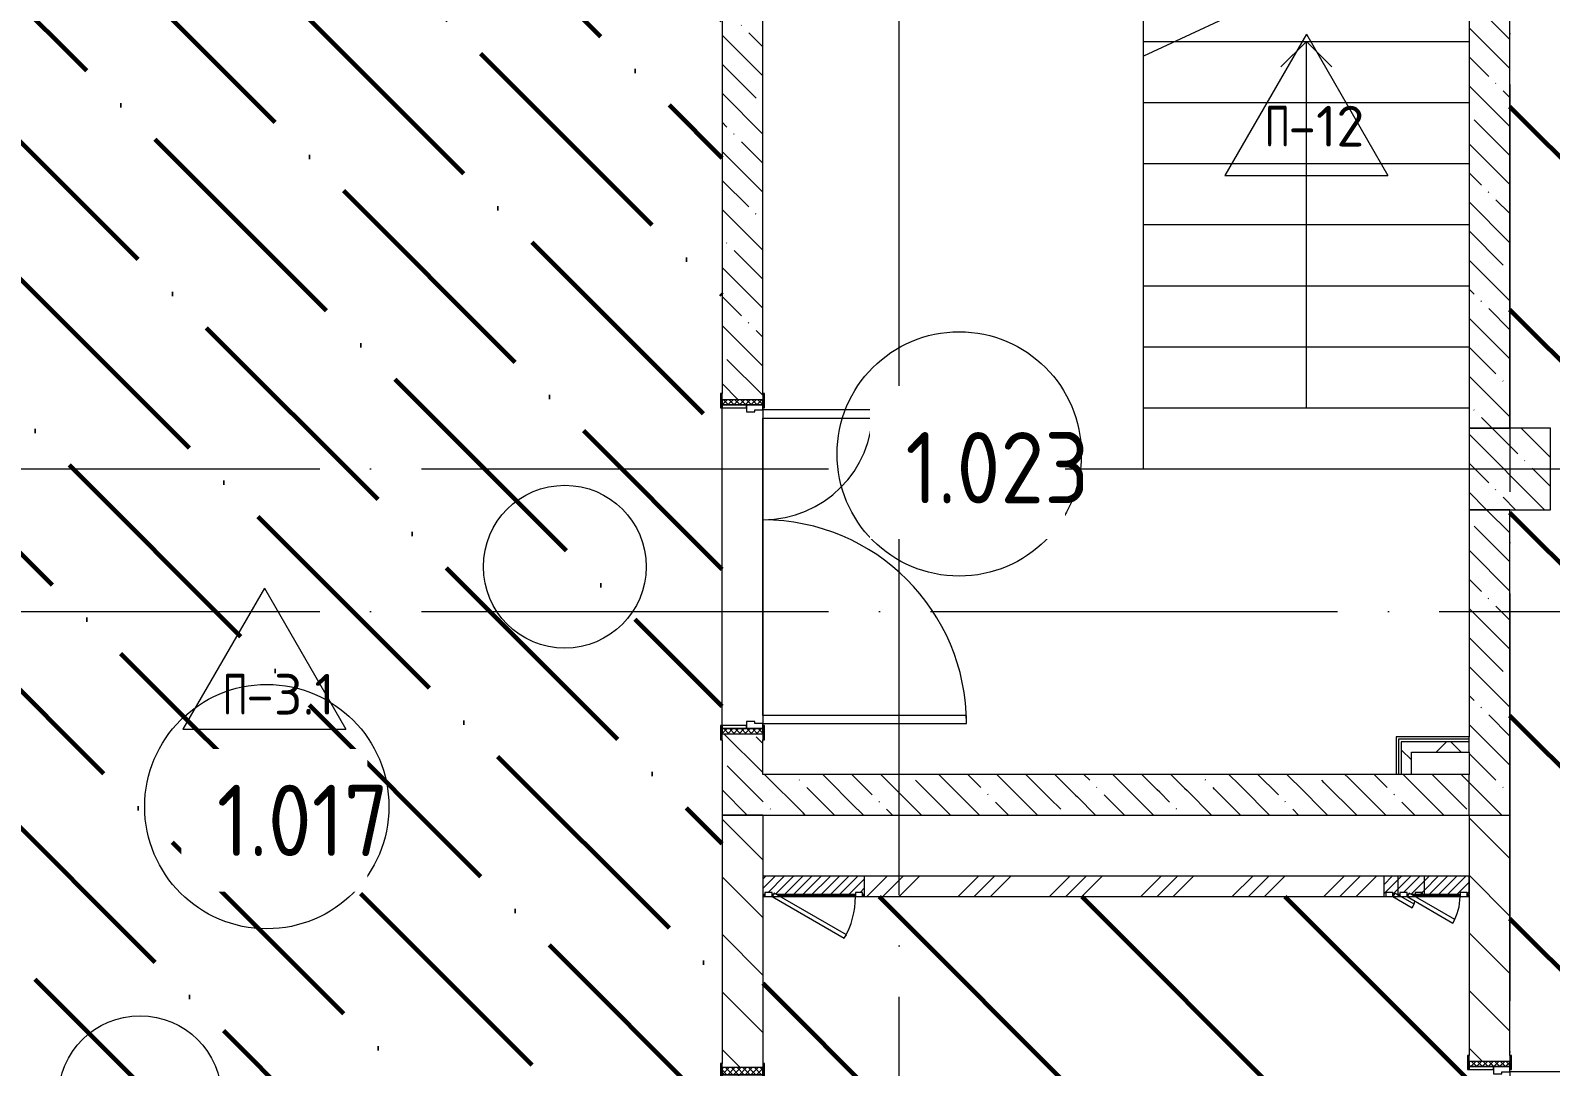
# Model space of a CAD drawing. Header units: millimetres. Extents: x -68946 to 288321, y -402657 to 324925.
# Drawn here: x 82819 to 90288, y 48740 to 53829 of the extents above; entities that cross this region are included whole.
import ezdxf

# ---------------------------------------------------------------- set-up
doc = ezdxf.new("R2010")
doc.units = ezdxf.units.MM
doc.linetypes.add('ADSK_Линия сетки', pattern=[2500, 2000, -250, 0, -250])
for name, color, linetype, lineweight in [('3.4) ПТ-2.15    4 вып', 200, 'Continuous', 60), ('3.4) ПТ-2.16    4 вып', 114, 'Continuous', 60), ('A-AREA-____-IDEN', 250, 'Continuous', 9), ('A-DETL-GENF-OTLN', 250, 'Continuous', 5), ('A-DOOR-____-IDEN', 31, 'Continuous', 9), ('A-DOOR-____-MCUT', 250, 'Continuous', 5), ('A-DOOR-____-OTLN', 250, 'Continuous', 5), ('A-DOOR-FRAM-MCUT', 31, 'Continuous', 5), ('A-DOOR-FRAM-OTLN', 31, 'Continuous', 5), ('A-FLOR-____-IDEN', 11, 'Continuous', 9), ('A-FLOR-____-OTLN', 192, 'Continuous', 9), ('A-GENM-____-MCUT', 250, 'Continuous', 25), ('A-GENM-____-OTLN', 250, 'Continuous', 9), ('A-ROOF-___-IDEN', 132, 'Continuous', 9), ('A-ROOF-____-OTLN', 132, 'Continuous', 5), ('A-WALL-____-MCUT', 250, 'Continuous', 13), ('A-WALL-____-PATT', 250, 'Continuous', 13), ('A-WALL-FNSH-MCUT', 250, 'Continuous', 13), ('I-WALL-____-OTLN', 250, 'Continuous', 9), ('S-COLS-____-MCUT', 250, 'Continuous', 25), ('S-COLS-____-OTLN', 250, 'Continuous', 9), ('S-GRID-____-OTLN', 250, 'Continuous', 9), ('S-STRS-____-MBND', 250, 'Continuous', 5), ('S-STRS-____-OTLN', 250, 'Continuous', 5)]:
    doc.layers.add(name, color=color, linetype=linetype, lineweight=lineweight)
doc.styles.add('ISOCPEUR_1', font='isocpeur.ttf', dxfattribs={"width": 0.9, "height": 250})
doc.styles.add('ISOCPEUR_2', font='isocpeur.ttf', dxfattribs={"height": 160})
pattern_1 = [(135, (12287.91, -0.0006), (-141.42136, -141.42136), [])]
pattern_2 = [(135, (12287.91, -0.0006), (-142.5612, -142.5612), []), (135, (12430.48, -0.0006), (-142.5612, -142.5612), [252.016, -50.403, 3.353, -47.05])]
pattern_3 = [(45, (12287.91, -0.0006), (-141.42136, 141.42136), []), (135, (12287.91, -0.0006), (-141.42136, -141.42136), [])]
pattern_4 = [(45, (125, 0), (-22.6274, 22.6274), [])]

# ---------------------------------------------------------------- blocks, each defined once
blk = doc.blocks.new('Дверь_СКБ_2Ст_Внутренняя1 - Н_Д-9_1700x2100h_Умывальные-42040164-АР1_Маркировочный план 1 этажа С2и3')
at = {"layer": 'A-DOOR-____-OTLN'}
h = blk.add_hatch(dxfattribs=at)
h.set_pattern_fill('FP_24', color=256, style=0, pattern_type=2)
h.set_pattern_definition([(135, (1491.41, 164.685), (-14.14214, -14.14214), []), (225, (1491.41, 164.685), (14.14214, -14.14214), [])])
h.paths.add_polyline_path([(797.5, -100), (832.5, -100), (832.5, 100), (797.5, 100), (797.5, 25.4)])
at = {"layer": 'A-DOOR-FRAM-OTLN'}
h = blk.add_hatch(dxfattribs=at)
h.set_pattern_fill('FP_25', color=256, style=0, pattern_type=2)
h.set_pattern_definition([(45, (-631.384, 164.685), (-14.1421, 14.1421), []), (135, (-631.384, 164.685), (-14.1421, -14.1421), [])])
h.paths.add_polyline_path([(-807.5, 100), (-807.5, -100), (-772.5, -100), (-772.5, 100)])
at = {"layer": 'A-DOOR-____-MCUT'}
for p, q in [((772.5, 1100), (732.5, 1100)), ((732.5, 1100), (732.5, 100)), ((772.5, 100), (772.5, 1100)), ((-747.5, 620), (-747.5, 100)), ((-707.5, 620), (-747.5, 620)), ((-707.5, 100), (-707.5, 620)), ((-747.5, 100), (-707.5, 100)), ((732.5, 100), (772.5, 100))]:
    blk.add_line(p, q, dxfattribs=at)
at = {"layer": 'A-DOOR-____-OTLN'}
for centre, radius, start, end in [((772.5, 100), 1000, 90, 180), ((-747.5, 100), 520, 0, 90)]:
    blk.add_arc(centre, radius, start, end, dxfattribs=at)
at = {"layer": 'A-DOOR-FRAM-MCUT'}
for p, q in [((-757.5, 108), (-827.5, 108)), ((-827.5, 108), (-827.5, 100)), ((-827.5, 100), (-757.5, 100)), ((-772.5, 100), (-807.5, 100)), ((-807.5, 100), (-807.5, -100)), ((-747.5, 100), (-772.5, 100)), ((-772.5, 100), (-772.5, 20)), ((-772.5, -100), (-772.5, 100)), ((-757.5, 100), (-772.5, 100)), ((-772.5, 100), (-772.5, 99)), ((-772.5, 99), (-757.5, 99)), ((-757.5, 100), (-757.5, 108)), ((-757.5, 99), (-757.5, 100)), ((-747.5, 60), (-747.5, 100)), ((772.5, 100), (772.5, 60)), ((797.5, 100), (772.5, 100)), ((852.5, 108), (782.5, 108)), ((782.5, 108), (782.5, 100)), ((797.5, 100), (782.5, 100)), ((782.5, 100), (782.5, 99)), ((782.5, 100), (852.5, 100)), ((782.5, 99), (797.5, 99)), ((797.5, 20), (797.5, 100)), ((832.5, 100), (797.5, 100)), ((797.5, 100), (797.5, -100)), ((797.5, 99), (797.5, 100)), ((832.5, -100), (832.5, 100)), ((852.5, 100), (852.5, 108)), ((-772.5, 20), (-737.5, 20)), ((-757.5, 20), (-772.5, 20)), ((-772.5, 20), (-772.5, -100)), ((-757.5, -100), (-757.5, 20)), ((-737.5, 60), (-747.5, 60)), ((-737.5, 20), (-737.5, 60)), ((772.5, 60), (762.5, 60)), ((762.5, 60), (762.5, 20)), ((762.5, 20), (797.5, 20)), ((797.5, 20), (782.5, 20)), ((782.5, 20), (782.5, -100)), ((797.5, -100), (797.5, 20)), ((-757.5, -100), (-827.5, -100)), ((-827.5, -100), (-827.5, -108)), ((-827.5, -108), (-757.5, -108)), ((-807.5, -100), (-772.5, -100)), ((-772.5, -100), (-757.5, -100)), ((-757.5, -108), (-757.5, -100)), ((782.5, -100), (797.5, -100)), ((852.5, -100), (782.5, -100)), ((782.5, -100), (782.5, -108)), ((782.5, -108), (852.5, -108)), ((797.5, -100), (832.5, -100)), ((852.5, -108), (852.5, -100))]:
    blk.add_line(p, q, dxfattribs=at)
blk = doc.blocks.new('Дверь_СКБ_2Ст_Внутренняя1 - Н_ВВ-6_1700x2100h_Обеденный зал-42039571-АР1_Маркировочный план 1 этажа С2и3')
at = {"layer": 'A-DOOR-____-OTLN'}
h = blk.add_hatch(dxfattribs=at)
h.set_pattern_fill('FP_46', color=256, style=0, pattern_type=2)
h.set_pattern_definition([(135, (1451.41, 164.685), (-14.14214, -14.14214), []), (225, (1451.41, 164.685), (14.14214, -14.14214), [])])
h.paths.add_polyline_path([(862.5, -100), (862.5, 100), (837.5, 100), (837.5, -100)])
at = {"layer": 'A-DOOR-FRAM-OTLN'}
h = blk.add_hatch(dxfattribs=at)
h.set_pattern_fill('FP_47', color=256, style=0, pattern_type=2)
h.set_pattern_definition([(45, (-671.384, 164.685), (-14.1421, 14.1421), []), (135, (-671.384, 164.685), (-14.1421, -14.1421), [])])
h.paths.add_polyline_path([(-812.5, -100), (-812.5, 100), (-837.5, 100), (-837.5, -100)])
at = {"layer": 'A-DOOR-____-MCUT'}
for p, q in [((-787.5, 1100), (-787.5, 100)), ((-747.5, 1100), (-787.5, 1100)), ((-747.5, 100), (-747.5, 1100)), ((812.5, 700), (772.5, 700)), ((772.5, 700), (772.5, 100)), ((812.5, 100), (812.5, 700)), ((-787.5, 100), (-747.5, 100)), ((772.5, 100), (812.5, 100))]:
    blk.add_line(p, q, dxfattribs=at)
at = {"layer": 'A-DOOR-____-OTLN'}
for centre, radius, start, end in [((-787.5, 100), 1000, 0, 90), ((812.5, 100), 600, 90, 180)]:
    blk.add_arc(centre, radius, start, end, dxfattribs=at)
at = {"layer": 'A-DOOR-FRAM-MCUT'}
for p, q in [((-797.5, 108), (-867.5, 108)), ((-867.5, 108), (-867.5, 100)), ((-867.5, 100), (-797.5, 100)), ((-812.5, 100), (-837.5, 100)), ((-837.5, 100), (-837.5, -100)), ((-787.5, 100), (-812.5, 100)), ((-812.5, 100), (-812.5, 20)), ((-812.5, -100), (-812.5, 100)), ((-797.5, 100), (-812.5, 100)), ((-812.5, 100), (-812.5, 99)), ((-812.5, 99), (-797.5, 99)), ((-797.5, 100), (-797.5, 108)), ((-797.5, 99), (-797.5, 100)), ((-787.5, 60), (-787.5, 100)), ((812.5, 100), (812.5, 60)), ((837.5, 100), (812.5, 100)), ((892.5, 108), (822.5, 108)), ((822.5, 108), (822.5, 100)), ((837.5, 100), (822.5, 100)), ((822.5, 100), (822.5, 99)), ((822.5, 100), (892.5, 100)), ((822.5, 99), (837.5, 99)), ((837.5, 20), (837.5, 100)), ((862.5, 100), (837.5, 100)), ((837.5, 100), (837.5, -100)), ((837.5, 99), (837.5, 100)), ((862.5, -100), (862.5, 100)), ((892.5, 100), (892.5, 108)), ((-812.5, 20), (-777.5, 20)), ((-797.5, 20), (-812.5, 20)), ((-812.5, 20), (-812.5, -100)), ((-797.5, -100), (-797.5, 20)), ((-777.5, 60), (-787.5, 60)), ((-777.5, 20), (-777.5, 60)), ((812.5, 60), (802.5, 60)), ((802.5, 60), (802.5, 20)), ((802.5, 20), (837.5, 20)), ((837.5, 20), (822.5, 20)), ((822.5, 20), (822.5, -100)), ((837.5, -100), (837.5, 20)), ((-797.5, -100), (-867.5, -100)), ((-867.5, -100), (-867.5, -108)), ((-867.5, -108), (-797.5, -108)), ((-837.5, -100), (-812.5, -100)), ((-812.5, -100), (-797.5, -100)), ((-797.5, -108), (-797.5, -100)), ((822.5, -100), (837.5, -100)), ((892.5, -100), (822.5, -100)), ((822.5, -100), (822.5, -108)), ((822.5, -108), (892.5, -108)), ((837.5, -100), (862.5, -100)), ((892.5, -108), (892.5, -100))]:
    blk.add_line(p, q, dxfattribs=at)
blk = doc.blocks.new('Дверь_СКБ_2Ст_Внутренняя1 - Н_Д-1л_1640x2100h_ЛК-42643562-АР1_Маркировочный план 1 этажа С2и3')
at = {"layer": 'A-DOOR-____-OTLN'}
h = blk.add_hatch(dxfattribs=at)
h.set_pattern_fill('FP_48', color=256, style=0, pattern_type=2)
h.set_pattern_definition([(135, (1481.41, 164.685), (-14.14214, -14.14214), []), (225, (1481.41, 164.685), (14.14214, -14.14214), [])])
h.paths.add_polyline_path([(832.5, 100), (807.5, 100), (807.5, -100), (832.5, -100)])
at = {"layer": 'A-DOOR-FRAM-OTLN'}
h = blk.add_hatch(dxfattribs=at)
h.set_pattern_fill('FP_49', color=256, style=0, pattern_type=2)
h.set_pattern_definition([(45, (-641.384, 164.685), (-14.1421, 14.1421), []), (135, (-641.384, 164.685), (-14.1421, -14.1421), [])])
h.paths.add_polyline_path([(-782.5, -100), (-782.5, 100), (-807.5, 100), (-807.5, -100), (-792.5, -100)])
at = {"layer": 'A-DOOR-____-MCUT'}
for p, q in [((782.5, 1100), (742.5, 1100)), ((742.5, 1100), (742.5, 100)), ((782.5, 100), (782.5, 1100)), ((-757.5, 640), (-757.5, 100)), ((-717.5, 640), (-757.5, 640)), ((-717.5, 100), (-717.5, 640)), ((-757.5, 100), (-717.5, 100)), ((742.5, 100), (782.5, 100))]:
    blk.add_line(p, q, dxfattribs=at)
at = {"layer": 'A-DOOR-____-OTLN'}
for centre, radius, start, end in [((782.5, 100), 1000, 90, 180), ((-757.5, 100), 540, 0, 90)]:
    blk.add_arc(centre, radius, start, end, dxfattribs=at)
at = {"layer": 'A-DOOR-FRAM-MCUT'}
for p, q in [((-767.5, 108), (-837.5, 108)), ((-837.5, 108), (-837.5, 100)), ((-837.5, 100), (-767.5, 100)), ((-782.5, 100), (-807.5, 100)), ((-807.5, 100), (-807.5, -100)), ((-757.5, 100), (-782.5, 100)), ((-782.5, 100), (-782.5, 20)), ((-782.5, -100), (-782.5, 100)), ((-767.5, 100), (-782.5, 100)), ((-782.5, 100), (-782.5, 99)), ((-782.5, 99), (-767.5, 99)), ((-767.5, 100), (-767.5, 108)), ((-767.5, 99), (-767.5, 100)), ((-757.5, 60), (-757.5, 100)), ((782.5, 100), (782.5, 60)), ((807.5, 100), (782.5, 100)), ((862.5, 108), (792.5, 108)), ((792.5, 108), (792.5, 100)), ((807.5, 100), (792.5, 100)), ((792.5, 100), (792.5, 99)), ((792.5, 100), (862.5, 100)), ((792.5, 99), (807.5, 99)), ((807.5, 20), (807.5, 100)), ((832.5, 100), (807.5, 100)), ((807.5, 100), (807.5, -100)), ((807.5, 99), (807.5, 100)), ((832.5, -100), (832.5, 100)), ((862.5, 100), (862.5, 108)), ((-782.5, 20), (-747.5, 20)), ((-767.5, 20), (-782.5, 20)), ((-782.5, 20), (-782.5, -100)), ((-767.5, -100), (-767.5, 20)), ((-747.5, 60), (-757.5, 60)), ((-747.5, 20), (-747.5, 60)), ((782.5, 60), (772.5, 60)), ((772.5, 60), (772.5, 20)), ((772.5, 20), (807.5, 20)), ((807.5, 20), (792.5, 20)), ((792.5, 20), (792.5, -100)), ((807.5, -100), (807.5, 20)), ((-767.5, -100), (-837.5, -100)), ((-837.5, -100), (-837.5, -108)), ((-837.5, -108), (-767.5, -108)), ((-807.5, -100), (-782.5, -100)), ((-782.5, -100), (-767.5, -100)), ((-767.5, -108), (-767.5, -100)), ((792.5, -100), (807.5, -100)), ((862.5, -100), (792.5, -100)), ((792.5, -100), (792.5, -108)), ((792.5, -108), (862.5, -108)), ((807.5, -100), (832.5, -100)), ((862.5, -108), (862.5, -100))]:
    blk.add_line(p, q, dxfattribs=at)
blk = doc.blocks.new('АР_Люк - ЛРС_ВК_200х200_внутренний_RAL 9006-42718871-АР1_Маркировочный план 1 этажа С2и3')
at = {"layer": 'A-DOOR-____-OTLN'}
h = blk.add_hatch(dxfattribs=at)
h.set_pattern_fill('FP_148', color=256, style=0, pattern_type=2)
h.set_pattern_definition(pattern_4)
h.paths.add_polyline_path([(110, 50), (106, 43), (110, 43)])
h.paths.add_polyline_path([(70, 50), (70, 43), (82.1, 43), (74.7, 47.3)])
h.paths.add_polyline_path([(180, 50), (170, 32.7), (155, 40), (145, 40), (145, 30), (110, 30), (110, 40), (104.2, 40), (100, 32.7), (87.3, 40), (70, 40), (70, 30), (35, 30), (35, 40), (25, 40), (25, -50), (225, -50), (225, 50), (215, 50), (215, 30), (180, 30), (180, 49)])
h.paths.add_polyline_path([(35, 50), (25, 50), (25, 43), (35, 43)])
h.paths.add_polyline_path([(145, 47.1), (145, 43), (152.1, 43)])
at = {"layer": 'A-DETL-GENF-OTLN', "lineweight": 5}
for p, q in [((70, 50), (25, 50)), ((25, 50), (25, 43)), ((25, 40), (25, -50)), ((155, 50), (145, 50)), ((225, 50), (155, 50)), ((225, -50), (225, 50)), ((25, -50), (155, -50)), ((155, -50), (225, -50))]:
    blk.add_line(p, q, dxfattribs=at)
at = {"layer": 'A-DOOR-____-MCUT', "lineweight": 5}
for p, q in [((84.7, 105), (74.7, 87.7)), ((74.7, 87.7), (140, 50)), ((180, 50), (84.7, 105)), ((70, 50), (35, 50)), ((35, 50), (35, 43)), ((35, 40), (35, 30)), ((35, 30), (70, 30)), ((70, 43), (70, 50)), ((70, 30), (70, 40)), ((145, 47.1), (152.1, 43)), ((155, 41.3), (170, 32.7)), ((170, 32.7), (180, 50)), ((215, 50), (180, 50)), ((180, 50), (180, 30)), ((180, 30), (215, 30)), ((215, 30), (215, 50))]:
    blk.add_line(p, q, dxfattribs=at)
blk.add_arc((180, 50), 110, 150, 168.69201, dxfattribs=at)
at = {"layer": 'A-DOOR-____-OTLN'}
blk.add_line((180, 50), (84.7, 105), dxfattribs=at)
blk = doc.blocks.new('АР_Люк - ЛРС_ВК_500х400_наружный_NCS S 1000-N-42722041-АР1_Маркировочный план 1 этажа С2и3')
at = {"layer": 'A-DOOR-____-OTLN'}
h = blk.add_hatch(dxfattribs=at)
h.set_pattern_fill('FP_148', color=256, style=0, pattern_type=2)
h.set_pattern_definition(pattern_4)
h.paths.add_polyline_path([(-125, 50), (-125, -50), (375, -50), (375, 50), (365, 50), (365, 30), (330, 30), (330, 50), (320, 32.7), (290, 50), (-80, 50), (-80, 30), (-115, 30), (-115, 50), (-119.6, 50)])
at = {"layer": 'A-DETL-GENF-OTLN', "lineweight": 5}
for p, q in [((375, 50), (-125, 50)), ((-125, 50), (-125, -50)), ((375, -50), (375, 50)), ((-125, -50), (375, -50))]:
    blk.add_line(p, q, dxfattribs=at)
at = {"layer": 'A-DOOR-____-MCUT', "lineweight": 5}
for p, q in [((-25.1, 255), (-35.1, 237.7)), ((-35.1, 237.7), (320, 32.7)), ((330, 50), (-25.1, 255)), ((-80, 50), (-115, 50)), ((-115, 50), (-115, 30)), ((-115, 30), (-80, 30)), ((-80, 30), (-80, 50)), ((320, 32.7), (330, 50)), ((365, 50), (330, 50)), ((330, 50), (330, 30)), ((330, 30), (365, 30)), ((365, 30), (365, 50))]:
    blk.add_line(p, q, dxfattribs=at)
blk.add_arc((330, 50), 410, 150, 180, dxfattribs=at)
at = {"layer": 'A-DOOR-____-OTLN'}
blk.add_line((330, 50), (-25.1, 255), dxfattribs=at)
blk = doc.blocks.new('ASML_АР_Отделка Люка - ВО Отделка люков_Грунтовка 0_Шпатлевка 0_Окраска 0_0-42722003-АР1_Маркировочный план 1 этажа С2и3')
at = {"layer": 'A-GENM-____-MCUT', "lineweight": 5}
for p, q in [((-240, 3), (-250, 3)), ((-250, 3), (-250, 0)), ((177.1, 3), (-205, 3)), ((205, 3), (201, 3)), ((250, 3), (240, 3)), ((250, 0), (250, 3)), ((-250, 0), (-240, 0)), ((-205, 0), (182.3, 0)), ((199.2, 0), (205, 0)), ((240, 0), (250, 0))]:
    blk.add_line(p, q, dxfattribs=at)
blk = doc.blocks.new('АР_Люк - ЛРС_ВК_350х400_наружный_NCS S 1000-N-V131-АР1_Маркировочный план 1 этажа С2и3')
at = {"layer": 'A-DOOR-____-OTLN'}
h = blk.add_hatch(dxfattribs=at)
h.set_pattern_fill('FP_148', color=256, style=0, pattern_type=2)
h.set_pattern_definition(pattern_4)
h.paths.add_polyline_path([(170, 50), (-5, 50), (-5, 30), (-40, 30), (-40, 50), (-50, 50), (-50, -50), (170, -50), (170, 40), (180, 40), (180, 30), (215, 30), (215, 40), (232.3, 40), (227.1, 43), (215, 43), (215, 50), (180, 50), (180, 43), (170, 43)])
h.paths.add_polyline_path([(300, 50), (290, 50), (290, 47.1), (297.1, 43), (290, 43), (290, 40), (300, 40), (300, 43)])
h.paths.add_polyline_path([(251, 43), (249.2, 40), (255, 40), (255, 43)])
at = {"layer": 'A-DETL-GENF-OTLN', "lineweight": 5}
for p, q in [((300, 50), (-50, 50)), ((-50, 50), (-50, -50)), ((300, -50), (300, 50)), ((-50, -50), (300, -50))]:
    blk.add_line(p, q, dxfattribs=at)
at = {"layer": 'A-DOOR-____-MCUT', "lineweight": 5}
for p, q in [((29.8, 180), (19.8, 162.7)), ((19.8, 162.7), (245, 32.7)), ((255, 50), (29.8, 180)), ((-5, 50), (-40, 50)), ((-40, 50), (-40, 30)), ((-40, 30), (-5, 30)), ((-5, 30), (-5, 50)), ((245, 32.7), (255, 50)), ((290, 50), (255, 50)), ((255, 50), (255, 30)), ((255, 30), (290, 30)), ((290, 30), (290, 50))]:
    blk.add_line(p, q, dxfattribs=at)
blk.add_arc((255, 50), 260, 150, 180, dxfattribs=at)
at = {"layer": 'A-DOOR-____-OTLN'}
blk.add_line((255, 50), (29.8, 180), dxfattribs=at)
blk = doc.blocks.new('ASML_АР_Отделка Люка - ВО Отделка люков_Грунтовка 0_Шпатлевка 0_Окраска 0_0-42723977-АР1_Маркировочный план 1 этажа С2и3')
at = {"layer": 'A-GENM-____-MCUT', "lineweight": 5}
for p, q in [((-165, 3), (-175, 3)), ((-175, 3), (-175, 0)), ((102.1, 3), (-130, 3)), ((130, 3), (126, 3)), ((175, 3), (165, 3)), ((175, 0), (175, 3)), ((-175, 0), (-165, 0)), ((-130, 0), (107.3, 0)), ((124.2, 0), (130, 0)), ((165, 0), (175, 0))]:
    blk.add_line(p, q, dxfattribs=at)
blk = doc.blocks.new('AAR_СКБ_Марка_Помещения_мал - Номер-28977439-АР1_Маркировочный план 1 этажа С2и3')
at = {"layer": 'A-AREA-____-IDEN'}
blk.add_circle((-0.028, 0), 3, dxfattribs=at)
blk = doc.blocks.new('AAR_СКБ_Марка_Перекрытия - Марка пола-17325028-АР1_Маркировочный план 1 этажа С2и3')
at = {"layer": 'A-FLOR-____-IDEN'}
for p, q in [((0, 6.932), (-4.002, 0)), ((0, 6.932), (4.002, 0)), ((-4.002, 0), (4.002, 0))]:
    blk.add_line(p, q, dxfattribs=at)
blk = doc.blocks.new('ADSK_Марка_Дверь - Типоразмер_ADSK_Марка-30565456-АР1_Маркировочный план 1 этажа С2и3')
at = {"layer": 'A-DOOR-____-IDEN'}
blk.add_circle((0, 0), 4, dxfattribs=at)
blk = doc.blocks.new('ADSK_Марка_отделка-ступеней - Типоразмер_ADSK_Марка-39154903-АР1_Маркировочный план 1 этажа С2и3')
at = {"layer": 'A-ROOF-___-IDEN'}
for p, q in [((0, 6.225), (-4.002, -0.707)), ((0, 6.225), (4.002, -0.707)), ((-4.002, -0.707), (4.002, -0.707))]:
    blk.add_line(p, q, dxfattribs=at)

msp = doc.modelspace()

# ---------------------------------------------------------------- hatches: boundary and pattern name
at = {"layer": '3.4) ПТ-2.15    4 вып'}
h = msp.add_hatch(dxfattribs=at)
h.set_pattern_fill('ANSI36', color=256, scale=150, angle=90)
h.paths.add_polyline_path([(86217.9138, 45904.9403), (81787.9138, 45904.9403), (81787.9138, 55374.9994), (86217.9138, 55374.9994)])
at = {"layer": '3.4) ПТ-2.16    4 вып'}
h = msp.add_hatch(dxfattribs=at)
h.set_pattern_fill('ANSI31', color=256, scale=222, angle=90)
h.paths.add_polyline_path([(105437.8919, 58775), (100137.8919, 58775), (100137.8919, 58275), (99637.8919, 58275), (99637.8919, 58775), (94337.8919, 58775), (94337.8919, 58275), (94037.9138, 58275), (94037.9138, 57375), (91337.8919, 57375), (91337.8919, 56475), (90087.8919, 56475), (90087.8919, 40174.9994), (105437.8919, 40174.9994), (105437.8919, 48044.9994), (108107.9138, 48044.9994), (108107.9138, 49287.2007), (105437.8919, 49287.2007)])
h.paths.add_polyline_path([(97637.8919, 51874.9994), (98037.8919, 51874.9994), (98037.8919, 51474.9994), (97637.8919, 51474.9994)], flags=16)
h.paths.add_polyline_path([(97637.8919, 45724.9994), (98037.8919, 45724.9994), (98037.8919, 45324.9994), (97637.8919, 45324.9994)], flags=16)
h = msp.add_hatch(dxfattribs=at)
h.set_pattern_fill('ANSI31', color=256, scale=222, angle=90)
h.paths.add_polyline_path([(89887.8919, 49575), (86417.9138, 49575), (86417.9138, 46254.9403), (89887.8919, 46254.9403)])
at = {"layer": 'A-WALL-____-PATT', "lineweight": 15, "true_color": 0x000000}
h = msp.add_hatch(dxfattribs=at)
h.set_pattern_fill('FP_1', color=18, style=0, pattern_type=2)
h.set_pattern_definition(pattern_2)
h.paths.add_polyline_path([(89887.8919, 50175), (90087.8919, 50175), (90087.8919, 51474.9994), (89887.8919, 51474.9994), (89887.8919, 50284.9403)])
h.paths.add_polyline_path([(89887.8919, 51874.9994), (90087.8919, 51874.9994), (90087.8919, 58325), (89887.8919, 58325), (89887.8919, 52000)])
h = msp.add_hatch(dxfattribs=at)
h.set_pattern_fill('FP_1', color=18, style=0, pattern_type=2)
h.set_pattern_definition(pattern_2)
h.paths.add_polyline_path([(86217.9735, 49975), (86417.9138, 49975), (86417.9138, 50375), (86217.9138, 50375), (86217.9138, 49975)])
h.paths.add_polyline_path([(86417.9138, 52015), (86417.9138, 53974.9403), (86217.9138, 53974.9403), (86217.9138, 52015)])
h = msp.add_hatch(dxfattribs=at)
h.set_pattern_fill('FP_83', color=18, style=0, pattern_type=2)
h.set_pattern_definition(pattern_3)
h.paths.add_polyline_path([(89603.9791, 50175), (89603.9791, 50334.9403), (89553.9791, 50334.9403), (89553.9791, 50175)])
h = msp.add_hatch(dxfattribs=at)
h.set_pattern_fill('FP_83', color=18, style=0, pattern_type=2)
h.set_pattern_definition(pattern_3)
h.paths.add_polyline_path([(89777.9516, 50284.9403), (89887.8919, 50284.9403), (89887.8919, 50334.9403), (89603.9791, 50334.9403), (89603.9791, 50284.9403)])
h = msp.add_hatch(dxfattribs=at)
h.set_pattern_fill('FP_1', color=18, style=0, pattern_type=2)
h.set_pattern_definition(pattern_2)
h.paths.add_polyline_path([(88475.5822, 49975), (90087.8919, 49975), (90087.8919, 50175), (86417.9138, 50174.9403), (86417.9138, 49975), (88001.6092, 49975)])
h.paths.add_polyline_path([(86426.8871, 49975.5172), (89528.9791, 50174.9403), (89562.5258, 50156.2468), (86847.205, 49999.7432)])
h = msp.add_hatch(dxfattribs=at)
h.set_pattern_fill('FP_1', color=18, style=0, pattern_type=2)
h.set_pattern_definition(pattern_2)
h.paths.add_polyline_path([(86426.8871, 49975.5172), (89562.5258, 50156.2468), (89528.9791, 50174.9403), (86846.7795, 50002.5107)])
h = msp.add_hatch(dxfattribs=at)
h.set_pattern_fill('FP_2', color=18, style=0, pattern_type=2)
h.set_pattern_definition(pattern_1)
h.paths.add_polyline_path([(86217.9138, 45905), (86417.9138, 45905), (86417.9138, 47094.9994), (86217.9138, 47094.9994), (86217.9138, 46254.9403)])
h.paths.add_polyline_path([(86217.9138, 48734.9994), (86417.9138, 48734.9994), (86417.9138, 49975), (86217.9138, 49974.9403), (86217.9138, 48754.9994)])
h = msp.add_hatch(dxfattribs=at)
h.set_pattern_fill('FP_2', color=18, style=0, pattern_type=2)
h.set_pattern_definition(pattern_1)
h.paths.add_polyline_path([(89887.8919, 45905), (90087.8919, 45905), (90087.8919, 47064.9994), (89887.8919, 47064.9994), (89887.8919, 46154.9403)])
h.paths.add_polyline_path([(90087.8919, 48764.9994), (90087.8919, 49975), (89887.8919, 49974.9403), (89887.8919, 48764.9994)])
h = msp.add_hatch(dxfattribs=at)
h.set_pattern_fill('FP_5', color=18, style=0, pattern_type=2)
h.set_pattern_definition([(45, (12287.9, -0.0006), (-224.5064, 224.5064), []), (45, (12367.3, -0.0006), (0, 449.0128), []), (45, (12208.54, -0.0006), (0, 449.0128), [])])
h.paths.add_polyline_path([(87711.8561, 49575), (89467.9138, 49575), (89467.9138, 49675), (86917.9138, 49675), (86917.9138, 49575), (87581.6182, 49575)])
at = {"layer": 'S-COLS-____-OTLN', "lineweight": 5, "true_color": 0x000000}
h = msp.add_hatch(dxfattribs=at)
h.set_pattern_fill('FP_1', color=18, style=0, pattern_type=2)
h.set_pattern_definition(pattern_2)
h.paths.add_polyline_path([(90196.5876, 51474.9994), (90287.8919, 51474.9994), (90287.8919, 51874.9994), (89887.8919, 51874.9994), (89887.9138, 51474.9994), (90087.9138, 51474.9994)])

# ---------------------------------------------------------------- linework, layer by layer
at = {"layer": 'A-FLOR-____-OTLN', "color": 18, "lineweight": 5, "true_color": 0x000000}
for p, q in [((86417.9138, 50465), (86417.9138, 51925)), ((86417.9138, 51925), (86417.9138, 50465))]:
    msp.add_line(p, q, dxfattribs=at)
at = {"layer": 'A-ROOF-____-OTLN', "color": 18, "true_color": 0x000000}
for p, q in [((88287.9138, 51974.9994), (88287.9138, 54074.9994)), ((88287.9138, 53774.9994), (89887.8919, 53774.9994)), ((88287.9138, 53474.9994), (89887.8919, 53474.9994)), ((88287.9138, 53174.9994), (89887.8919, 53174.9994)), ((88287.9138, 52874.9994), (89887.8919, 52874.9994)), ((88287.9138, 52574.9994), (89887.8919, 52574.9994)), ((88287.9138, 52274.9994), (89887.8919, 52274.9994)), ((88287.9138, 51974.9994), (89887.8919, 51974.9994))]:
    msp.add_line(p, q, dxfattribs=at)
at = {"layer": 'A-WALL-____-MCUT', "color": 18, "lineweight": 15, "true_color": 0x000000}
for p, q in [((90087.8919, 51874.9994), (90087.8919, 56475)), ((89887.8919, 54374.9994), (89887.8919, 51874.9994)), ((86217.9138, 53974.9403), (86217.9138, 52045)), ((86417.9138, 52045), (86417.9138, 53974.9403)), ((89887.8919, 51874.9994), (90087.8919, 51874.9994)), ((89887.8919, 51474.9994), (89887.8919, 50359.9403)), ((90087.8919, 51474.9994), (89887.8919, 51474.9994)), ((90087.8919, 49975), (90087.8919, 51474.9994)), ((86217.9138, 50345), (86217.9138, 49974.9403)), ((86417.9138, 50175), (86417.9138, 50345)), ((89541.4791, 50347.4403), (89541.4791, 50175)), ((89887.8919, 50347.4403), (89541.4791, 50347.4403)), ((89887.8919, 50334.9403), (89887.8919, 50359.9403)), ((89553.9791, 50334.9403), (89553.9791, 50175)), ((89887.8919, 50334.9403), (89553.9791, 50334.9403)), ((89603.9791, 50175), (89603.9791, 50284.9403)), ((89603.9791, 50284.9403), (89887.8919, 50284.9403)), ((89887.8919, 50284.9403), (89887.8919, 50334.9403)), ((89887.8919, 50284.9403), (89887.8919, 50175)), ((89887.8919, 50175), (86417.9138, 50175)), ((89553.9791, 50174.9403), (86417.9138, 50174.9403)), ((89603.9791, 50174.9403), (89553.9791, 50174.9403)), ((89887.8919, 50174.9403), (89603.9791, 50174.9403)), ((89887.8919, 49974.9403), (89887.8919, 50174.9403)), ((86417.9138, 49975), (86217.9138, 49975)), ((86217.9138, 49974.9403), (86217.9138, 48754.9994)), ((86217.9138, 49974.9403), (89887.8919, 49974.9403)), ((86417.9138, 49975), (86417.9138, 49585)), ((86417.9138, 49975), (90087.8919, 49975)), ((89887.8919, 49975), (89887.8919, 49585)), ((90087.8919, 48794.9994), (90087.8919, 49975)), ((89887.9138, 49675), (86417.9138, 49675)), ((89887.9138, 49585), (89887.9138, 49675)), ((86417.9138, 49582), (86417.9138, 48754.9994)), ((86417.9138, 49575), (86427.9138, 49575)), ((86502.9138, 49575), (86872.9138, 49575)), ((86907.9138, 49575), (89477.9138, 49575)), ((89657.9138, 49575), (89842.9138, 49575)), ((89877.9138, 49575), (89887.9138, 49575)), ((89887.8919, 49582), (89887.8919, 48794.9994)), ((89887.9138, 49575), (89887.9138, 49582))]:
    msp.add_line(p, q, dxfattribs=at)
at = {"layer": 'A-WALL-FNSH-MCUT', "lineweight": 15}
for p, q in [((89528.9791, 50359.9403), (89528.9791, 50175)), ((89887.8919, 50359.9403), (89528.9791, 50359.9403))]:
    msp.add_line(p, q, dxfattribs=at)
at = {"layer": 'I-WALL-____-OTLN', "color": 18, "lineweight": 15, "true_color": 0x000000}
for p, q in [((86217.9138, 50415), (86217.9138, 51975)), ((86417.9138, 51925), (86417.9138, 50465))]:
    msp.add_line(p, q, dxfattribs=at)
at = {"layer": 'S-COLS-____-MCUT', "color": 18, "lineweight": 5, "true_color": 0x000000}
for p, q in [((89887.8919, 51874.9994), (89887.8919, 51474.9994)), ((90287.8919, 51874.9994), (90087.8919, 51874.9994)), ((90287.8919, 51474.9994), (90287.8919, 51874.9994)), ((90087.8919, 51474.9994), (90287.8919, 51474.9994))]:
    msp.add_line(p, q, dxfattribs=at)
at = {"layer": 'S-COLS-____-OTLN', "color": 18, "lineweight": 5, "true_color": 0x000000}
for p, q in [((90087.8919, 51874.9994), (89887.8919, 51874.9994)), ((89887.8919, 51474.9994), (90087.8919, 51474.9994))]:
    msp.add_line(p, q, dxfattribs=at)
at = {"layer": 'S-GRID-____-OTLN', "color": 18, "linetype": 'ADSK_Линия сетки', "true_color": 0x000000}
for p, q in [((87087.9138, -2919.5356), (87087.9138, 61063.6538)), ((90087.9138, 61063.6538), (90087.9138, -2919.5356)), ((77240.3519, 51675), (168626.8279, 51675)), ((77240.3519, 50975), (168626.8279, 50975))]:
    msp.add_line(p, q, dxfattribs=at)
at = {"layer": 'S-STRS-____-MBND', "color": 18, "true_color": 0x000000}
msp.add_line((88974.6254, 54022.1721), (88287.9138, 53701.9533), dxfattribs=at)
at = {"layer": 'S-STRS-____-OTLN', "color": 18, "true_color": 0x000000}
for p, q in [((88444.5618, 53774.9994), (89887.8919, 53774.9994)), ((88444.5618, 53774.9994), (89887.8919, 53774.9994)), ((88287.9138, 53474.9994), (88287.9138, 53701.9533)), ((88287.9138, 53174.9994), (88287.9138, 53474.9994)), ((88287.9138, 53474.9994), (89887.8919, 53474.9994)), ((88287.9138, 53474.9994), (89887.8919, 53474.9994)), ((88287.9138, 52874.9994), (88287.9138, 53174.9994)), ((88287.9138, 53174.9994), (89887.8919, 53174.9994)), ((88287.9138, 53174.9994), (89887.8919, 53174.9994)), ((88287.9138, 52574.9994), (88287.9138, 52874.9994)), ((88287.9138, 52874.9994), (89887.8919, 52874.9994)), ((88287.9138, 52874.9994), (89887.8919, 52874.9994)), ((88287.9138, 52274.9994), (88287.9138, 52574.9994)), ((88287.9138, 52574.9994), (89887.8919, 52574.9994)), ((88287.9138, 52574.9994), (89887.8919, 52574.9994)), ((88287.9138, 51974.9994), (88287.9138, 52274.9994)), ((88287.9138, 52274.9994), (89887.8919, 52274.9994)), ((88287.9138, 52274.9994), (89887.8919, 52274.9994)), ((88287.9138, 51674.9994), (88287.9138, 51974.9994)), ((88287.9138, 51974.9994), (89887.8919, 51974.9994)), ((88287.9138, 51974.9994), (89887.8919, 51974.9994)), ((88287.9138, 51674.9994), (89887.8919, 51674.9994))]:
    msp.add_line(p, q, dxfattribs=at)
at = {"layer": 'S-STRS-____-OTLN', "color": 18, "lineweight": 9, "true_color": 0x000000}
for p, q in [((89087.9138, 53774.9994), (88962.9138, 53649.9994)), ((89087.9138, 53474.9994), (89087.9138, 53774.9994)), ((89087.9138, 53774.9994), (89212.9138, 53649.9994)), ((89087.9138, 53174.9994), (89087.9138, 53474.9994)), ((89087.9138, 52874.9994), (89087.9138, 53174.9994)), ((89087.9138, 52574.9994), (89087.9138, 52874.9994)), ((89087.9138, 52274.9994), (89087.9138, 52574.9994)), ((89087.9138, 51974.9994), (89087.9138, 52274.9994))]:
    msp.add_line(p, q, dxfattribs=at)

# ---------------------------------------------------------------- block references
at = {"layer": 'A-AREA-____-IDEN', "color": 18, "true_color": 0x000000, "xscale": 200, "yscale": 200, "zscale": 99.99999999999993}
for p in [(87387.9595, 51748.6793), (83986.4445, 50016.6071)]:
    msp.add_blockref('AAR_СКБ_Марка_Помещения_мал - Номер-28977439-АР1_Маркировочный план 1 этажа С2и3', p, dxfattribs=at)
at = {"layer": 'A-DOOR-____-IDEN', "color": 18, "true_color": 0x000000, "xscale": 99.99999999999993, "yscale": 99.99999999999993, "zscale": 99.99999999999993}
for p in [(85444.7921, 51195), (83357.9138, 48590)]:
    msp.add_blockref('ADSK_Марка_Дверь - Типоразмер_ADSK_Марка-30565456-АР1_Маркировочный план 1 этажа С2и3', p, dxfattribs=at)
at = {"layer": 'A-DOOR-____-OTLN', "color": 18, "true_color": 0x000000}
for name, p, rotation in [('Дверь_СКБ_2Ст_Внутренняя1 - Н_Д-1л_1640x2100h_ЛК-42643562-АР1_Маркировочный план 1 этажа С2и3', (86317.9138, 51207.5), 269.9999999999999), ('АР_Люк - ЛРС_ВК_500х400_наружный_NCS S 1000-N-42722041-АР1_Маркировочный план 1 этажа С2и3', (86792.9138, 49625), 180), ('АР_Люк - ЛРС_ВК_200х200_внутренний_RAL 9006-42718871-АР1_Маркировочный план 1 этажа С2и3', (89692.9138, 49625), 180), ('АР_Люк - ЛРС_ВК_350х400_наружный_NCS S 1000-N-V131-АР1_Маркировочный план 1 этажа С2и3', (89837.9138, 49625), 180), ('Дверь_СКБ_2Ст_Внутренняя1 - Н_ВВ-6_1700x2100h_Обеденный зал-42039571-АР1_Маркировочный план 1 этажа С2и3', (89987.8919, 47927.4994), 269.9999999999999), ('Дверь_СКБ_2Ст_Внутренняя1 - Н_Д-9_1700x2100h_Умывальные-42040164-АР1_Маркировочный план 1 этажа С2и3', (86317.9138, 47902.4994), 89.9999999999999)]:
    msp.add_blockref(name, p, dxfattribs=dict(at, rotation=rotation))
at = {"layer": 'A-FLOR-____-IDEN', "color": 18, "true_color": 0x000000, "xscale": 99.99999999999993, "yscale": 99.99999999999993, "zscale": 99.99999999999993}
msp.add_blockref('AAR_СКБ_Марка_Перекрытия - Марка пола-17325028-АР1_Маркировочный план 1 этажа С2и3', (83968.8645, 50396.9897), dxfattribs=at)
at = {"layer": 'A-GENM-____-OTLN', "color": 18, "lineweight": 5, "true_color": 0x000000, "rotation": 180}
for name, p in [('ASML_АР_Отделка Люка - ВО Отделка люков_Грунтовка 0_Шпатлевка 0_Окраска 0_0-42722003-АР1_Маркировочный план 1 этажа С2и3', (86667.9138, 49585)), ('ASML_АР_Отделка Люка - ВО Отделка люков_Грунтовка 0_Шпатлевка 0_Окраска 0_0-42723977-АР1_Маркировочный план 1 этажа С2и3', (89712.9138, 49585))]:
    msp.add_blockref(name, p, dxfattribs=at)
at = {"layer": 'A-ROOF-___-IDEN', "color": 18, "true_color": 0x000000, "xscale": 99.99999999999993, "yscale": 99.99999999999993, "zscale": 99.99999999999993}
msp.add_blockref('ADSK_Марка_отделка-ступеней - Типоразмер_ADSK_Марка-39154903-АР1_Маркировочный план 1 этажа С2и3', (89087.9138, 53187.4994), dxfattribs=at)

# ---------------------------------------------------------------- texts
at = {"layer": 'A-FLOR-____-IDEN', "color": 18, "true_color": 0x000000, "char_height": 200, "attachment_point": 1, "style": 'ISOCPEUR_2'}
for s, insert, width in [('\\fISOCPEUR|b0|i0|c204|p34|;\\W.7;П', (83763.6296, 50668.3755), 140.295312), ('-3.1', (83879.3848, 50668.3755), 381.60325)]:
    msp.add_mtext(s, dxfattribs=dict(at, insert=insert, width=width))
at = {"layer": 'A-ROOF-___-IDEN', "color": 18, "true_color": 0x000000, "char_height": 200, "attachment_point": 1, "style": 'ISOCPEUR_2'}
for s, insert, width in [('\\fISOCPEUR|b0|i0|c204|p34|;\\W.7;П', (88883.733, 53458.587), 140.295312), ('-12', (88999.4882, 53458.587), 331.096937)]:
    msp.add_mtext(s, dxfattribs=dict(at, insert=insert, width=width))

# ---------------------------------------------------------------- next in the draw order: texts
at = {"layer": 'A-AREA-____-IDEN', "color": 18, "true_color": 0x000000, "char_height": 350, "attachment_point": 1, "style": 'ISOCPEUR_1', "bg_fill": 3, "box_fill_scale": 1.5, "bg_fill_color": 256, "bg_fill_transparency": 0}
for s, insert, width in [('1.023', (87118.4591, 51856.1648), 609.2825), ('1.017', (83735.3442, 50124.0926), 564.388)]:
    msp.add_mtext(s, dxfattribs=dict(at, insert=insert, width=width))

doc.saveas('drawing.dxf')
